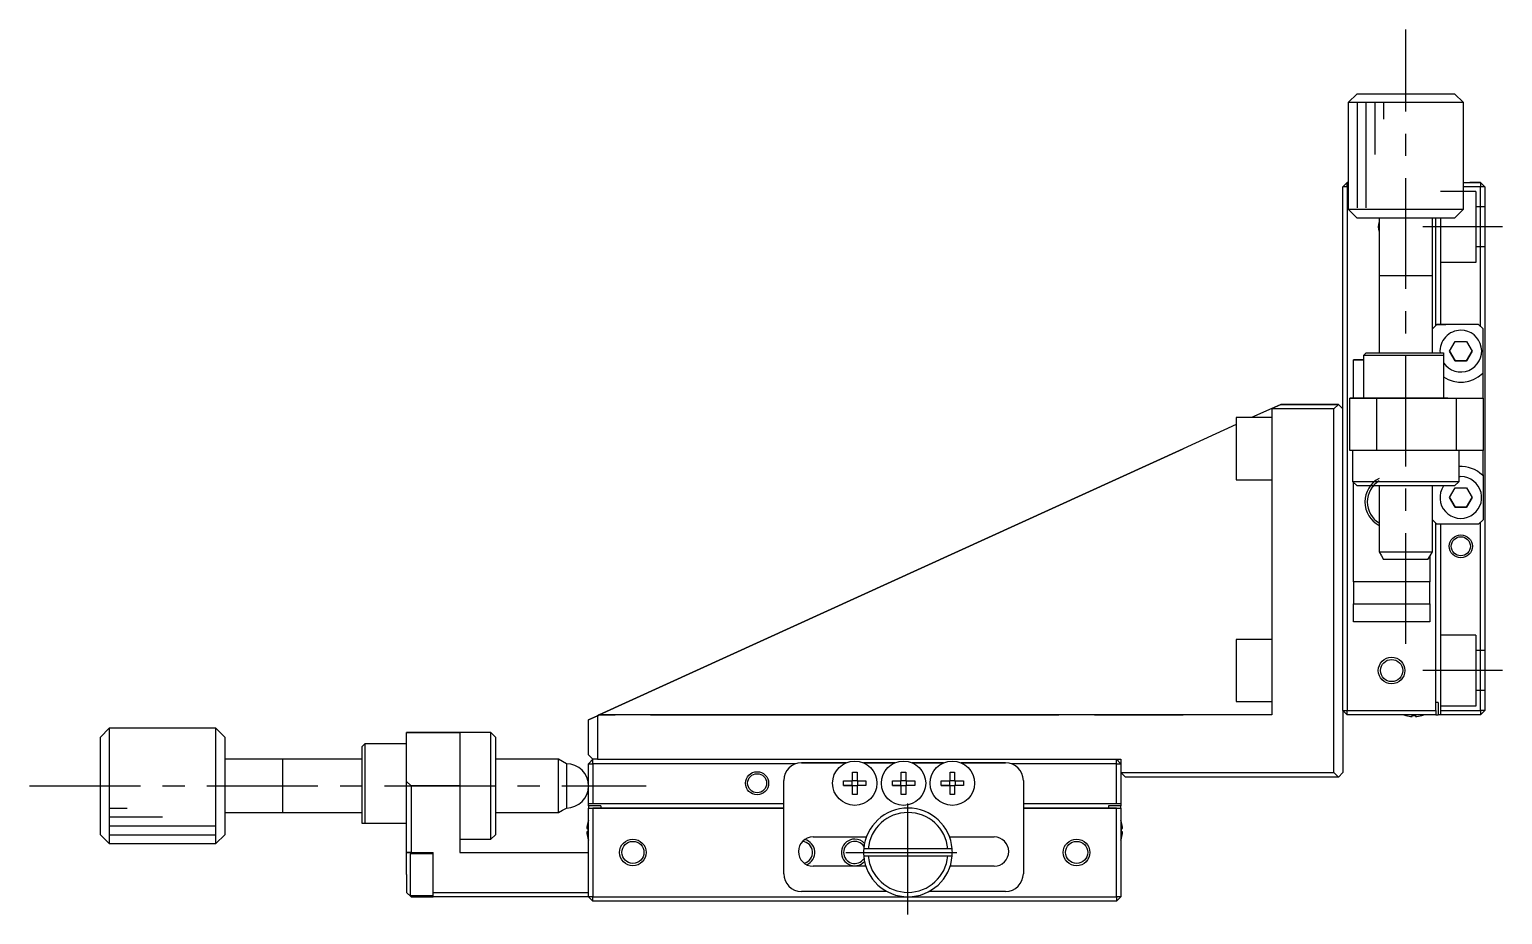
# Model space of a CAD drawing. Extents: x -216 to 381, y 30 to 513.
# Drawn here: x 87.6 to 253.6, y 232.3 to 332 of the extents above; entities that cross this region are included whole.
import ezdxf

# ---------------------------------------------------------------- set-up
doc = ezdxf.new("R2010")
doc.units = 0
doc.header["$LTSCALE"] = 10
doc.linetypes.add('CENTER', pattern=[2, 1.25, -0.25, 0.25, -0.25])
doc.linetypes.add('DASHED', pattern=[3.5, 2, -1.5])
doc.layers.get('0').update_dxf_attribs({"linetype": 'CONTINUOUS'})
doc.layers.add('CENTER', color=1, linetype='CENTER')

msp = doc.modelspace()

# ---------------------------------------------------------------- linework, layer by layer
at = {"color": 7, "linetype": 'CONTINUOUS'}
for p, q in [((237.170441, 324.799082), (236.170441, 323.799082)), ((249.170441, 323.799082), (236.170441, 323.799082)), ((236.170441, 323.799082), (236.170441, 311.799082)), ((237.170441, 324.799082), (248.170441, 324.799082)), ((237.170441, 324.799082), (242.62063, 324.799082)), ((242.62063, 324.799082), (248.170441, 324.799082)), ((249.170441, 323.799082), (248.170441, 324.799082)), ((249.170441, 311.799082), (249.170441, 323.799082)), ((236.070441, 314.799083), (235.570441, 314.299083)), ((236.070441, 314.799082), (235.570441, 314.299082)), ((236.070441, 314.299082), (235.570441, 314.299082)), ((235.570441, 255.299082), (235.570441, 314.299082)), ((236.170441, 314.799083), (236.070441, 314.799083)), ((236.070441, 314.299082), (236.070441, 314.799082)), ((236.070441, 314.799082), (236.170441, 314.799082)), ((236.170441, 314.299082), (236.070441, 314.299082)), ((236.070441, 314.299082), (236.070441, 255.299082)), ((249.170441, 314.799082), (251.070441, 314.799082)), ((251.070441, 314.299082), (249.170441, 314.299082)), ((251.070441, 314.799083), (249.870436, 314.799083)), ((251.070441, 314.799083), (251.570441, 314.299083)), ((251.070441, 314.799082), (251.070441, 314.299082)), ((251.570441, 314.299082), (251.070441, 314.799082)), ((251.570441, 314.299082), (251.070441, 314.299082)), ((251.070441, 298.599082), (251.070441, 314.299082)), ((251.220441, 314.649083), (251.570441, 314.299083)), ((251.570441, 314.299082), (251.220441, 314.649082)), ((251.570441, 314.299082), (251.570441, 255.299082)), ((236.170441, 311.799082), (242.729309, 311.799082)), ((236.170441, 311.799082), (237.170441, 310.799082)), ((242.720252, 310.799082), (237.170441, 310.799082)), ((239.670441, 310.799082), (239.670441, 304.299082)), ((248.170441, 310.799082), (242.720252, 310.799082)), ((242.729309, 311.799082), (249.170441, 311.799082)), ((245.670441, 304.299082), (245.670441, 310.799082)), ((246.070441, 298.699082), (246.070441, 310.799082)), ((246.570441, 310.799082), (246.570441, 298.799084)), ((248.170441, 310.799082), (249.170441, 311.799082)), ((240.433062, 304.299082), (239.670436, 304.299082)), ((239.670441, 304.304082), (239.670441, 304.299082)), ((239.670441, 304.299082), (239.670441, 304.294082)), ((239.670441, 304.299082), (239.670441, 295.599082)), ((242.670441, 304.299082), (240.433062, 304.299082)), ((244.90782, 304.299082), (242.670441, 304.299082)), ((245.670446, 304.299082), (244.90782, 304.299082)), ((245.670441, 304.299082), (245.670441, 304.304082)), ((245.670441, 304.294082), (245.670441, 304.299082)), ((245.670441, 295.599082), (245.670441, 304.299082)), ((245.670441, 298.299082), (246.170441, 298.799084)), ((246.170441, 298.799082), (245.670441, 298.299082)), ((246.170441, 298.799084), (247.170441, 298.799084)), ((250.870441, 298.799082), (246.170441, 298.799082)), ((250.870441, 298.799082), (247.170441, 298.799084)), ((251.370441, 298.299082), (250.870441, 298.799082)), ((250.870441, 298.799082), (251.370441, 298.299082)), ((251.370441, 293.251555), (251.370441, 298.299082)), ((238.220441, 295.599082), (237.920441, 295.299082)), ((238.220441, 295.599082), (246.920441, 295.599082)), ((238.220441, 295.599082), (239.670441, 295.599082)), ((245.670441, 295.599082), (246.920441, 295.599082)), ((246.920441, 295.599082), (246.920441, 295.299082)), ((247.600271, 295.799082), (248.235356, 296.899082)), ((248.235356, 294.699082), (247.600271, 295.799082)), ((247.600271, 295.799082), (248.235356, 294.699082)), ((248.235356, 296.899082), (249.505526, 296.899082)), ((249.505526, 296.899082), (250.140612, 295.799082)), ((250.140612, 295.799082), (249.505526, 294.699082)), ((249.505526, 294.699082), (250.140612, 295.799082)), ((236.770441, 294.799082), (237.920441, 294.799082)), ((236.770441, 290.499082), (236.770441, 294.799082)), ((237.920441, 294.799082), (236.770441, 294.799082)), ((246.920441, 295.299082), (237.920441, 295.299082)), ((237.920441, 295.299082), (237.920441, 290.499082)), ((246.920441, 295.299082), (246.920441, 290.499082)), ((249.505526, 294.699082), (248.235356, 294.699082)), ((248.235356, 294.699082), (249.505526, 294.699082)), ((251.370441, 293.251555), (251.301263, 293.280927)), ((251.301263, 293.280927), (251.370441, 293.251555)), ((251.370441, 290.499082), (251.370441, 293.251555)), ((227.570441, 289.343356), (225.278994, 288.299084)), ((227.570441, 289.343356), (225.278994, 288.299084)), ((228.570441, 289.799083), (227.570441, 289.343356)), ((227.570441, 289.343356), (228.570441, 289.799082)), ((227.570441, 289.299082), (227.570441, 289.343356)), ((234.570441, 289.299082), (227.570441, 289.299082)), ((227.570441, 289.299082), (227.570441, 254.799082)), ((235.070441, 289.799083), (228.570441, 289.799083)), ((228.570441, 289.799082), (235.070441, 289.799082)), ((235.070441, 289.799082), (234.570441, 289.299082)), ((234.570441, 248.299082), (234.570441, 289.299082)), ((235.070441, 289.799083), (235.570441, 289.299083)), ((235.570441, 289.299082), (235.070441, 289.799082)), ((236.370441, 284.599082), (236.370441, 290.499082)), ((236.370441, 290.499082), (239.370441, 290.499082)), ((237.920441, 290.499082), (236.370441, 290.499082)), ((246.920441, 290.499082), (237.920441, 290.499082)), ((239.370441, 290.499082), (239.370441, 284.599082)), ((239.370441, 290.499082), (248.370441, 290.499082)), ((246.920441, 290.499082), (251.370441, 290.499082)), ((247.420441, 290.499082), (246.920441, 290.499082)), ((247.420441, 290.499082), (246.920441, 290.499082)), ((248.370441, 284.599082), (248.370441, 290.499082)), ((248.370441, 290.499082), (251.370441, 290.499082)), ((251.370441, 290.499082), (251.370441, 284.599082)), ((223.570441, 287.520451), (217.570441, 284.786094)), ((223.570441, 287.520451), (217.570441, 284.786094)), ((223.570441, 288.299084), (223.570441, 284.799084)), ((227.570441, 288.299084), (223.570441, 288.299084)), ((151.769951, 254.799082), (217.570441, 284.786094)), ((217.570441, 284.786094), (151.769951, 254.799083)), ((223.570441, 284.799084), (223.570441, 281.299084)), ((239.370441, 284.599082), (236.370441, 284.599082)), ((236.670441, 284.599082), (236.670441, 281.099082)), ((248.370441, 284.599082), (239.370441, 284.599082)), ((251.370441, 284.599082), (248.370441, 284.599082)), ((248.670441, 281.099082), (248.670441, 284.599082)), ((251.370441, 281.84661), (251.370441, 284.599082)), ((223.570441, 281.299084), (227.570441, 281.299084)), ((236.670441, 281.099082), (248.670441, 281.099082)), ((236.670441, 281.099082), (237.170441, 280.599082)), ((236.770441, 269.799082), (236.770441, 280.999082)), ((248.170441, 280.599082), (237.170441, 280.599082)), ((239.670441, 280.599082), (239.670441, 273.165108)), ((245.670441, 273.165108), (245.670441, 280.599082)), ((248.170441, 280.599082), (248.670441, 281.099082)), ((251.301263, 281.817238), (251.370441, 281.84661)), ((251.370441, 281.84661), (251.370441, 276.799082)), ((247.600271, 279.299082), (248.235356, 280.399082)), ((248.235356, 278.199082), (247.600271, 279.299082)), ((247.600271, 279.299082), (248.235356, 278.199082)), ((248.235356, 280.399082), (249.505526, 280.399082)), ((249.505526, 280.399082), (250.140612, 279.299082)), ((250.140612, 279.299082), (249.505526, 278.199082)), ((249.505526, 278.199082), (250.140612, 279.299082)), ((249.505526, 278.199082), (248.235356, 278.199082)), ((248.235356, 278.199082), (249.505526, 278.199082)), ((245.670441, 276.799082), (246.170441, 276.299082)), ((246.070441, 255.299082), (246.070441, 276.399082)), ((250.870441, 276.299082), (246.170441, 276.299082)), ((246.570441, 276.299082), (246.570441, 255.299082)), ((250.870441, 276.299082), (251.370441, 276.799082)), ((251.070441, 255.299082), (251.070441, 276.499082)), ((239.670441, 273.165108), (242.697611, 273.165108)), ((239.670441, 273.165108), (239.920441, 272.732095)), ((239.920441, 272.732095), (240.170441, 272.299082)), ((242.693083, 272.299082), (240.170441, 272.299082)), ((245.170441, 272.299082), (242.693083, 272.299082)), ((242.697611, 273.165108), (245.670441, 273.165108)), ((245.170441, 272.299082), (245.420441, 272.732095)), ((245.370441, 272.645493), (245.370441, 269.799082)), ((245.420441, 272.732095), (245.670441, 273.165108)), ((245.370441, 269.799082), (236.770441, 269.799082)), ((236.770441, 269.799082), (236.770441, 267.299082)), ((242.670441, 269.799082), (236.770441, 269.799082)), ((245.370441, 269.799082), (242.670441, 269.799082)), ((245.370441, 267.299082), (245.370441, 269.799082)), ((236.770441, 267.299082), (245.370441, 267.299082)), ((236.770441, 265.299082), (236.770441, 267.299082)), ((245.370441, 267.299082), (245.370441, 265.299082)), ((245.370441, 265.299082), (236.770441, 265.299082)), ((223.570441, 263.299084), (223.570441, 259.799084)), ((227.570441, 263.299084), (223.570441, 263.299084)), ((223.570441, 259.799084), (223.570441, 256.299084)), ((223.570441, 256.299084), (227.570441, 256.299084)), ((246.320441, 256.199082), (246.070441, 256.199082)), ((246.320441, 256.199082), (246.320441, 254.799082)), ((150.570441, 254.252435), (151.570441, 254.708161)), ((151.570441, 254.708161), (150.570441, 254.252435)), ((150.570441, 250.299082), (150.570441, 254.252435)), ((151.570441, 254.708161), (151.769951, 254.799083)), ((151.769951, 254.799082), (151.570441, 254.708161)), ((151.570441, 254.708161), (151.570441, 249.799082)), ((227.570441, 254.799082), (151.769951, 254.799082)), ((151.769951, 254.799082), (153.570446, 254.799082)), ((157.570436, 254.799082), (203.570446, 254.799082)), ((166.320441, 254.799082), (162.820441, 254.799082)), ((166.320441, 254.799082), (162.820441, 254.799082)), ((198.320441, 254.799082), (194.820441, 254.799082)), ((198.320441, 254.799082), (194.820441, 254.799082)), ((207.570436, 254.799082), (217.570441, 254.799082)), ((227.570441, 254.799082), (217.570441, 254.799082)), ((235.570441, 255.299082), (235.570441, 248.299082)), ((235.570441, 255.299082), (236.070441, 255.299082)), ((235.570441, 255.299082), (236.070441, 254.799082)), ((236.070441, 255.299082), (246.070441, 255.299082)), ((236.070441, 254.799082), (236.070441, 255.299082)), ((246.070441, 254.799082), (236.070441, 254.799082)), ((242.681825, 254.724938), (242.68408, 254.729561)), ((243.390441, 254.729561), (243.750441, 254.729561)), ((243.390441, 254.609224), (243.390441, 254.729561)), ((243.750441, 254.729561), (243.750441, 254.609224)), ((244.456803, 254.729561), (244.459057, 254.724938)), ((246.070441, 255.299082), (246.070441, 254.799082)), ((246.070441, 254.799082), (246.320441, 254.799082)), ((246.570441, 254.799082), (246.320441, 254.799082)), ((246.570441, 255.299082), (251.070441, 255.299082)), ((246.570441, 255.299082), (246.570441, 254.799082)), ((251.070441, 254.799082), (246.570441, 254.799082)), ((251.570441, 255.299082), (251.070441, 255.299082)), ((251.070441, 255.299082), (251.070441, 254.799082)), ((251.570441, 255.299082), (251.070441, 254.799082)), ((96.570441, 253.299082), (95.570441, 252.299082)), ((96.570441, 253.299082), (96.570441, 246.85795)), ((108.570441, 253.299082), (96.570441, 253.299082)), ((108.570441, 240.299082), (108.570441, 253.299082)), ((109.570441, 252.299082), (108.570441, 253.299082)), ((130.070441, 252.799082), (136.070441, 252.799082)), ((130.070441, 247.299082), (130.070441, 252.799082)), ((136.070441, 252.799082), (130.070441, 252.799082)), ((136.070441, 252.799082), (136.070441, 246.79908)), ((139.570441, 252.799082), (136.070441, 252.799082)), ((139.570441, 246.799082), (139.570441, 252.799082)), ((140.070441, 252.299082), (139.570441, 252.799082)), ((95.570441, 246.848894), (95.570441, 252.299082)), ((109.570441, 252.299082), (109.570441, 241.299082)), ((125.370441, 251.549082), (125.070441, 251.249082)), ((125.070441, 242.549082), (125.070441, 251.249082)), ((125.370441, 251.549082), (125.370441, 242.549082)), ((130.070441, 251.549082), (125.370441, 251.549082)), ((140.070441, 252.299082), (140.070441, 246.799082)), ((116.070441, 249.799082), (109.570441, 249.799082)), ((116.070441, 249.799082), (116.065441, 249.799082)), ((116.070441, 249.799088), (116.070441, 246.799082)), ((125.070441, 249.799082), (116.070441, 249.799082)), ((116.075441, 249.799082), (116.070441, 249.799082)), ((147.204416, 249.799082), (140.070441, 249.799082)), ((147.204416, 243.799082), (147.204416, 249.799082)), ((147.637428, 249.549082), (147.204416, 249.799082)), ((148.070441, 249.299082), (147.637428, 249.549082)), ((148.070441, 249.299082), (148.070441, 244.299082)), ((150.570441, 250.299082), (151.070441, 249.799082)), ((151.070441, 249.799083), (150.570441, 249.299083)), ((150.570441, 249.299082), (151.070441, 249.799082)), ((150.570441, 249.299082), (151.070441, 249.299082)), ((150.570441, 244.799082), (150.570441, 249.299082)), ((150.720441, 249.449083), (151.070441, 249.799083)), ((151.070441, 249.799082), (150.720441, 249.449082)), ((151.070441, 249.299082), (151.070441, 249.799082)), ((151.570441, 249.799082), (151.070441, 249.799082)), ((173.945941, 249.299082), (151.070441, 249.299082)), ((151.070441, 249.299082), (151.070441, 244.799082)), ((151.570441, 249.799082), (210.570441, 249.799082)), ((174.570441, 249.399082), (179.590645, 249.399082)), ((179.590645, 249.399082), (174.570441, 249.399082)), ((181.550237, 249.399082), (185.090645, 249.399082)), ((185.090645, 249.399082), (181.550237, 249.399082)), ((187.050237, 249.399082), (190.590645, 249.399082)), ((190.590645, 249.399082), (187.050237, 249.399082)), ((192.550237, 249.399082), (197.570441, 249.399082)), ((197.570441, 249.399082), (192.550237, 249.399082)), ((210.070441, 249.299082), (198.194941, 249.299082)), ((210.070441, 249.799083), (210.420441, 249.449083)), ((210.070441, 249.799083), (210.570441, 249.299083)), ((210.070441, 249.299082), (210.070441, 249.799082)), ((210.570441, 249.299082), (210.070441, 249.799082)), ((210.420441, 249.449082), (210.070441, 249.799082)), ((210.070441, 249.299082), (210.570441, 249.299082)), ((210.070441, 244.799082), (210.070441, 249.299082)), ((210.570441, 249.799082), (210.570441, 248.299082)), ((172.570441, 236.899082), (172.570441, 247.399082)), ((179.311852, 246.839082), (179.311852, 247.359082)), ((179.311852, 247.359082), (180.310441, 247.359082)), ((180.269066, 246.839082), (180.269066, 247.359082)), ((180.310441, 248.357672), (180.830441, 248.357672)), ((180.310441, 247.359082), (180.310441, 248.357672)), ((180.310441, 247.400457), (180.830441, 247.400457)), ((180.830441, 248.357672), (180.830441, 247.359082)), ((180.830441, 247.359082), (181.829031, 247.359082)), ((180.871816, 247.359082), (180.871816, 246.839082)), ((181.829031, 247.359082), (181.829031, 246.839082)), ((184.811852, 246.839082), (184.811852, 247.359082)), ((184.811852, 247.359082), (185.810441, 247.359082)), ((185.769066, 246.839082), (185.769066, 247.359082)), ((185.810441, 248.357672), (186.330441, 248.357672)), ((185.810441, 247.359082), (185.810441, 248.357672)), ((185.810441, 247.400457), (186.330441, 247.400457)), ((186.330441, 248.357672), (186.330441, 247.359082)), ((186.330441, 247.359082), (187.329031, 247.359082)), ((186.371816, 247.359082), (186.371816, 246.839082)), ((187.329031, 247.359082), (187.329031, 246.839082)), ((190.311852, 246.839082), (190.311852, 247.359082)), ((190.311852, 247.359082), (191.310441, 247.359082)), ((191.269066, 246.839082), (191.269066, 247.359082)), ((191.310441, 248.357672), (191.830441, 248.357672)), ((191.310441, 247.359082), (191.310441, 248.357672)), ((191.310441, 247.400457), (191.830441, 247.400457)), ((191.830441, 248.357672), (191.830441, 247.359082)), ((191.830441, 247.359082), (192.829031, 247.359082)), ((191.871816, 247.359082), (191.871816, 246.839082)), ((192.829031, 247.359082), (192.829031, 246.839082)), ((199.570441, 247.399082), (199.570441, 236.899082)), ((210.570441, 248.299082), (210.570441, 244.799082)), ((210.570441, 248.299082), (234.570441, 248.299082)), ((211.070441, 247.799082), (210.570441, 248.299082)), ((235.070441, 247.799082), (211.070441, 247.799082)), ((234.570441, 248.299082), (235.070441, 247.799082)), ((235.070441, 247.799082), (235.570441, 248.299082)), ((95.570441, 241.299082), (95.570441, 246.848894)), ((96.570441, 246.85795), (96.570441, 240.299082)), ((116.070441, 246.799082), (116.070441, 243.799077)), ((130.070441, 247.299082), (130.570441, 246.799082)), ((130.070441, 239.299082), (130.070441, 247.299082)), ((136.070441, 246.79908), (130.570441, 246.799082)), ((130.570441, 246.799082), (130.570441, 239.299082)), ((136.070441, 246.79908), (136.070441, 239.299082)), ((139.570441, 240.799082), (139.570441, 246.799082)), ((140.070441, 246.799082), (140.070441, 241.299082)), ((180.310441, 246.839082), (179.311852, 246.839082)), ((179.311852, 246.839082), (180.269066, 246.839082)), ((180.310441, 246.839082), (180.269066, 246.839082)), ((180.310441, 245.840493), (180.310441, 246.839082)), ((180.830441, 246.797708), (180.310441, 246.797708)), ((180.830441, 245.840493), (180.310441, 245.840493)), ((180.830441, 246.839082), (180.830441, 245.840493)), ((181.829031, 246.839082), (180.830441, 246.839082)), ((180.871816, 246.839082), (180.830441, 246.839082)), ((181.829031, 246.839082), (180.871816, 246.839082)), ((185.810441, 246.839082), (184.811852, 246.839082)), ((184.811852, 246.839082), (185.769066, 246.839082)), ((185.810441, 246.839082), (185.769066, 246.839082)), ((185.810441, 245.840493), (185.810441, 246.839082)), ((186.330441, 246.797708), (185.810441, 246.797708)), ((186.330441, 245.840493), (185.810441, 245.840493)), ((186.330441, 246.839082), (186.330441, 245.840493)), ((187.329031, 246.839082), (186.330441, 246.839082)), ((186.371816, 246.839082), (186.330441, 246.839082)), ((187.329031, 246.839082), (186.371816, 246.839082)), ((191.310441, 246.839082), (190.311852, 246.839082)), ((190.311852, 246.839082), (191.269066, 246.839082)), ((191.310441, 246.839082), (191.269066, 246.839082)), ((191.310441, 245.840493), (191.310441, 246.839082)), ((191.830441, 246.797708), (191.310441, 246.797708)), ((191.830441, 245.840493), (191.310441, 245.840493)), ((191.830441, 246.839082), (191.830441, 245.840493)), ((192.829031, 246.839082), (191.830441, 246.839082)), ((191.871816, 246.839082), (191.830441, 246.839082)), ((192.829031, 246.839082), (191.871816, 246.839082)), ((147.204416, 243.799082), (147.637428, 244.049082)), ((147.637428, 244.049082), (148.070441, 244.299082)), ((150.570441, 244.799082), (151.070441, 244.799082)), ((150.570441, 244.549082), (150.570441, 244.799082)), ((151.970441, 244.549082), (150.570441, 244.549082)), ((151.970441, 244.549082), (150.570441, 244.549082)), ((150.570441, 244.549082), (150.570441, 244.299083)), ((150.570441, 234.299082), (150.570441, 244.299082)), ((150.570441, 244.299082), (151.070441, 244.299082)), ((150.570441, 244.299082), (172.570441, 244.299082)), ((151.070441, 244.799082), (172.570441, 244.799082)), ((151.070441, 244.299082), (151.070441, 234.299082)), ((172.570441, 244.299082), (151.070441, 244.299082)), ((151.970441, 244.549082), (151.970441, 244.299083)), ((199.570441, 244.799082), (210.070441, 244.799082)), ((210.070441, 244.299082), (199.570441, 244.299082)), ((199.570441, 244.299082), (210.570441, 244.299082)), ((210.570441, 244.549082), (209.170441, 244.549082)), ((209.170441, 244.549082), (209.170441, 244.299083)), ((210.570441, 244.549082), (209.170441, 244.549082)), ((210.070441, 244.799082), (210.570441, 244.799082)), ((210.070441, 234.299082), (210.070441, 244.299082)), ((210.070441, 244.299082), (210.570441, 244.299082)), ((210.570441, 244.799082), (210.570441, 244.549082)), ((210.570441, 244.299083), (210.570441, 244.549082)), ((210.570441, 244.299082), (210.570441, 234.299082)), ((109.570441, 243.799082), (116.070441, 243.799082)), ((116.065441, 243.799082), (116.070441, 243.799082)), ((116.070441, 243.799082), (125.070441, 243.799082)), ((116.070441, 243.799082), (116.075441, 243.799082)), ((125.370441, 242.549082), (125.070441, 242.549082)), ((130.070441, 242.549082), (125.370441, 242.549082)), ((140.070441, 243.799082), (147.204416, 243.799082)), ((150.496297, 242.687698), (150.500919, 242.685444)), ((210.639963, 242.685444), (210.644585, 242.687698)), ((95.570441, 241.299082), (96.570441, 240.299082)), ((108.570441, 240.299082), (109.570441, 241.299082)), ((136.070441, 240.799082), (139.570441, 240.799082)), ((139.570441, 240.799082), (140.070441, 241.299082)), ((150.380582, 241.979082), (150.500919, 241.979082)), ((150.500919, 241.619082), (150.380582, 241.619082)), ((150.380582, 241.619082), (150.500919, 241.619082)), ((150.500919, 240.912721), (150.496297, 240.910467)), ((150.500919, 240.912721), (150.496297, 240.910467)), ((150.500919, 241.979082), (150.500919, 241.619082)), ((175.870441, 241.049082), (181.886693, 241.049082)), ((191.25419, 241.049082), (196.270441, 241.049082)), ((210.639963, 241.979082), (210.7603, 241.979082)), ((210.639963, 241.619082), (210.639963, 241.979082)), ((210.7603, 241.619082), (210.639963, 241.619082)), ((210.7603, 241.619082), (210.639963, 241.619082)), ((210.644585, 240.910467), (210.639963, 240.912721)), ((210.644585, 240.910467), (210.639963, 240.912721)), ((96.570441, 240.299082), (108.570441, 240.299082)), ((130.570441, 239.299082), (130.070441, 239.299082)), ((130.070441, 236.799082), (130.070441, 239.299082)), ((130.070441, 239.299082), (133.070441, 239.299082)), ((130.470441, 239.149082), (130.470441, 236.799082)), ((133.070441, 239.149082), (130.470441, 239.149082)), ((130.570441, 239.299082), (133.070441, 239.299082)), ((133.070441, 234.799082), (133.070441, 239.299082)), ((136.070441, 239.299083), (150.570441, 239.299083)), ((136.070441, 239.299082), (150.570441, 239.299082)), ((182.088254, 239.699082), (181.586467, 239.699082)), ((191.052628, 239.699082), (182.088254, 239.699082)), ((191.554415, 239.699082), (191.052628, 239.699082)), ((181.816758, 237.749082), (175.870441, 237.749082)), ((181.816758, 237.749082), (175.870441, 237.749082)), ((181.586467, 238.899082), (182.088254, 238.899082)), ((181.586467, 238.899082), (191.554415, 238.899082)), ((182.088254, 238.899082), (191.052628, 238.899082)), ((191.052628, 238.899082), (191.554415, 238.899082)), ((196.270441, 237.749082), (191.324124, 237.749082)), ((196.270441, 237.749082), (191.324124, 237.749082)), ((130.070441, 236.799082), (130.070441, 234.799082)), ((130.470441, 236.799082), (130.470441, 234.449082)), ((130.070441, 234.799082), (130.570441, 234.299082)), ((130.470441, 234.449082), (133.070441, 234.449082)), ((130.570441, 234.299082), (133.070441, 234.299082)), ((133.070441, 234.799082), (150.570441, 234.799082)), ((133.070441, 234.299082), (133.070441, 234.799082)), ((150.570441, 234.299082), (133.070441, 234.299082)), ((151.070441, 234.299082), (150.570441, 234.299082)), ((151.070441, 233.799082), (150.570441, 234.299082)), ((151.070441, 234.299082), (186.570441, 234.299082)), ((151.070441, 233.799082), (151.070441, 234.299082)), ((184.195573, 234.899082), (174.570441, 234.899082)), ((186.570441, 234.299082), (210.070441, 234.299082)), ((197.570441, 234.899082), (188.94531, 234.899082)), ((210.570441, 234.299082), (210.070441, 234.299082)), ((210.070441, 234.299082), (210.070441, 233.799082)), ((210.570441, 234.299082), (210.070441, 233.799082)), ((210.070441, 233.799082), (151.070441, 233.799082))]:
    msp.add_line(p, q, dxfattribs=at)
at = {"color": 3, "linetype": 'CONTINUOUS'}
for p, q in [((237.170441, 323.799082), (237.170441, 311.949082)), ((238.170441, 323.799082), (238.170441, 311.949082)), ((239.170441, 323.799082), (239.170441, 317.949082)), ((240.170441, 323.799082), (240.170441, 321.949082)), ((96.570441, 244.299082), (98.570441, 244.299082)), ((96.570441, 243.299082), (102.570441, 243.299082)), ((96.570441, 243.299082), (102.570441, 243.299082)), ((96.570441, 242.299082), (108.570441, 242.299082)), ((96.570441, 241.299082), (108.570441, 241.299082))]:
    msp.add_line(p, q, dxfattribs=at)
at = {"color": 3, "linetype": 'DASHED'}
for p, q in [((250.570441, 313.799082), (246.570441, 313.799082)), ((250.570441, 313.799082), (250.570441, 305.799082)), ((251.570441, 312.049082), (250.570441, 312.049082)), ((251.570441, 307.549082), (250.570441, 307.549082)), ((250.570441, 305.799082), (246.570441, 305.799082)), ((250.570441, 263.799082), (246.570441, 263.799082)), ((250.570441, 263.799082), (250.570441, 255.799082)), ((251.570441, 262.049082), (250.570441, 262.049082)), ((251.570441, 257.549082), (250.570441, 257.549082)), ((250.570441, 255.799082), (246.570441, 255.799082))]:
    msp.add_line(p, q, dxfattribs=at)
at = {"color": 3, "linetype": 'CONTINUOUS'}
for centre, radius in [((248.870441, 273.799082), 1.3), ((241.070441, 259.799082), 1.5), ((169.570441, 247.099082), 1.3), ((155.570441, 239.299082), 1.5), ((205.570441, 239.299082), 1.5)]:
    msp.add_circle(centre, radius, dxfattribs=at)
at = {"color": 7, "linetype": 'CONTINUOUS'}
for centre, radius in [((248.870441, 273.799082), 1.075), ((241.070441, 259.799082), 1.25), ((180.570441, 247.099082), 2.5), ((186.070441, 247.099082), 2.5), ((191.570441, 247.099082), 2.5), ((169.570441, 247.099082), 1.075), ((155.570441, 239.299082), 1.25), ((205.570441, 239.299082), 1.25)]:
    msp.add_circle(centre, radius, dxfattribs=at)
at = {"color": 3, "linetype": 'CONTINUOUS'}
for centre, start, end in [((241.070441, 309.799082), 158.96053, 201.03947), ((174.570441, 239.299082), 292.688088, 76.109323), ((180.570441, 239.299082), 90, 317.401187), ((180.570441, 239.299082), 42.598813, 90)]:
    msp.add_arc(centre, 1.5, start, end, dxfattribs=at)
at = {"color": 7, "linetype": 'CONTINUOUS'}
for centre, radius, start, end in [((248.870441, 295.799082), 2.35, 90, 184.88208), ((248.870441, 295.799082), 2.35, 213.923112, 90), ((248.870441, 295.799082), 3.5, 236.141563, 313.989014), ((248.870441, 279.299082), 3.5, 46.010986, 93.275829), ((241.070441, 278.799082), 3, 117.818139, 242.181861), ((241.070441, 278.799082), 2.75, 120.603295, 180), ((248.870441, 279.299082), 2.35, 146.413765, 90), ((248.870441, 279.299082), 2.35, 90, 94.882142), ((241.070441, 278.799082), 2.75, 180, 239.396705), ((243.570441, 257.799082), 3.2, 249.635847, 253.877467), ((243.570441, 257.799082), 3.194933, 253.893288, 266.770291), ((243.570441, 257.799082), 3.194933, 273.229709, 286.106712), ((243.570441, 257.799082), 3.2, 286.122533, 290.364136), ((148.070441, 246.799082), 2.5, 0, 90), ((174.570441, 247.399082), 2, 90, 180), ((197.570441, 247.399082), 2, 0, 90), ((148.070441, 246.799082), 2.5, 270, 0), ((186.570441, 239.299082), 5, 4.588566, 175.411434), ((153.570441, 241.799082), 3.194933, 163.893288, 176.770291), ((153.570441, 241.799082), 3.2, 159.635865, 163.877467), ((186.570441, 239.299082), 4.5, 5.099689, 174.900311), ((207.570441, 241.799082), 3.2, 16.122533, 20.364135), ((207.570441, 241.799082), 3.194933, 3.229709, 16.106712), ((153.570441, 241.799082), 3.194933, 183.229709, 196.106712), ((153.570441, 241.799082), 3.2, 196.122533, 200.364135), ((175.870441, 239.399082), 1.65, 90, 270), ((196.270441, 239.399082), 1.65, 270, 90), ((207.570441, 241.799082), 3.2, 339.635865, 343.877467), ((207.570441, 241.799082), 3.194933, 343.893288, 356.770291), ((174.570441, 239.299082), 1.25, 283.934541, 84.86287), ((180.570441, 239.299082), 1.25, 33.12294, 180), ((180.570441, 239.299082), 1.25, 180, 326.87706), ((186.570441, 239.299082), 5, 175.411434, 184.588566), ((186.570441, 239.299082), 5, 355.411434, 4.588566), ((186.570441, 239.299082), 5, 184.588566, 355.411434), ((186.570441, 239.299082), 4.5, 185.099689, 354.900311), ((174.570441, 236.899082), 2, 180, 270), ((197.570441, 236.899082), 2, 270, 0)]:
    msp.add_arc(centre, radius, start, end, dxfattribs=at)
at = {"layer": 'CENTER', "color": 1, "linetype": 'CENTER'}
for p, q in [((242.670441, 262.799082), (242.670441, 332.049082)), ((253.570441, 309.799082), (244.570441, 309.799082)), ((253.570441, 259.799082), (244.570441, 259.799082)), ((87.570441, 246.799082), (157.070441, 246.799082)), ((186.570441, 232.299082), (186.570441, 246.299082)), ((179.570441, 239.299082), (193.570441, 239.299082))]:
    msp.add_line(p, q, dxfattribs=at)

doc.saveas('drawing.dxf')
